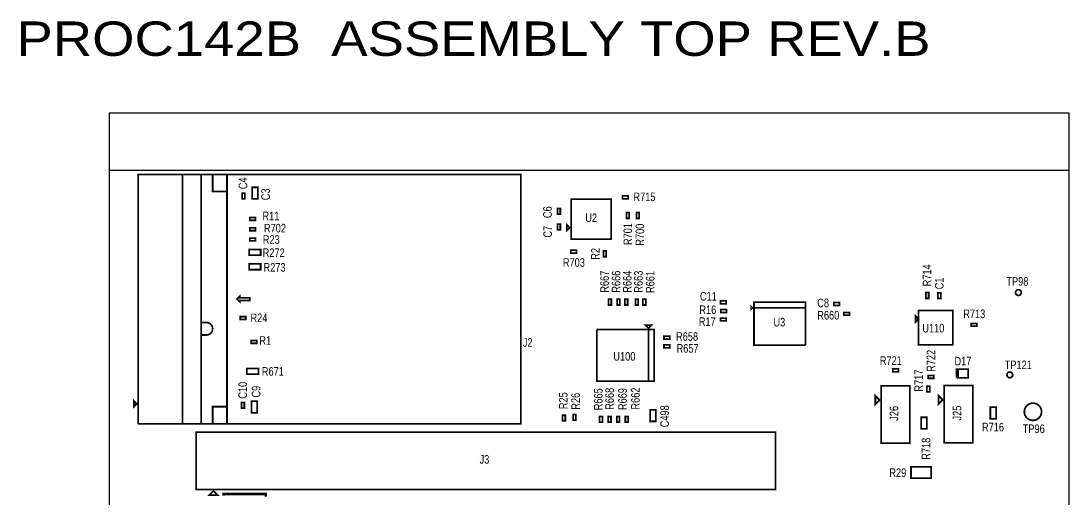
# Model space of a CAD drawing. Extents: x -19 to 106, y -45 to 160.
# Drawn here: x -11.6 to 81.2, y 117.2 to 159.5 of the extents above; entities that cross this region are included whole.
import ezdxf
from ezdxf.enums import TextEntityAlignment as Align

# ---------------------------------------------------------------- set-up
doc = ezdxf.new("R2010")
doc.units = 0
for name, color, linetype in [('BG_OUTLINE', 95, 'CONTINUOUS'), ('PG_ASSEMBLY_TOP', 120, 'CONTINUOUS'), ('RD_ASSEMBLY_TOP', 120, 'CONTINUOUS')]:
    doc.layers.add(name, color=color, linetype=linetype)

msp = doc.modelspace()

# ---------------------------------------------------------------- linework, layer by layer
at = {"layer": 'BG_OUTLINE'}
msp.add_lwpolyline([(81.190084, 146.286728), (81.190084, 151.366728), (-3.809746, 151.366728), (-3.809746, 146.286728)], dxfattribs=at)
msp.add_lwpolyline([(-3.809746, -3.81), (81.190084, -3.81), (81.190084, 146.286728), (-3.809746, 146.286728)], close=True, dxfattribs=at)
at = {"layer": 'PG_ASSEMBLY_TOP', "const_width": 0.1524}
for points in [[(4.3307, 145.951956), (4.3307, 132.82803), (4.79679, 132.82803, -0.41423), (5.3467, 132.277866, -0.414116), (4.79679, 131.727956), (4.3307, 131.727956), (4.3307, 123.853956), (-1.2573, 123.853956)], [(76.962, 135.4836, 1), (76.454, 135.4836, 1), (76.962, 135.4836)], [(76.2, 128.1938, 1), (75.692, 128.1938, 1), (76.2, 128.1938)], [(78.75397, 124.92736, 1), (77.22997, 124.92736, 1), (78.75397, 124.92736)]]:
    msp.add_lwpolyline(points, format="xyb", dxfattribs=at)
at = {"layer": 'PG_ASSEMBLY_TOP'}
for points, const_width in [([(-1.2573, 123.853956), (-1.2573, 145.951956), (5.3467, 145.951956), (5.3467, 144.427956), (6.6167, 144.427956), (6.6167, 125.377956), (5.3467, 125.377956), (5.3467, 123.853956), (4.3307, 123.853956), (4.3307, 145.951956)], 0.1524), ([(6.6167, 145.951956), (6.6167, 123.853956), (2.6797, 123.853956)], 0.1524), ([(2.6797, 123.853956), (2.6797, 145.951956), (32.6517, 145.951956), (32.6517, 123.853956), (6.6167, 123.853956), (6.6167, 145.951956)], 0.1524), ([(9.3472, 143.7894), (9.3472, 144.8054), (8.8392, 144.8054), (8.8392, 143.7894), (9.3472, 143.7894)], 0.1524), ([(7.9502, 144.2974), (7.9502, 143.7894), (8.2042, 143.7894), (8.2042, 144.2974), (7.9502, 144.2974)], 0.1524), ([(41.64584, 143.790416), (42.15384, 143.790416), (42.15384, 144.044416), (41.64584, 144.044416), (41.64584, 143.790416)], 0.1524), ([(36.14039, 142.424404), (36.14039, 142.932404), (35.88639, 142.932404), (35.88639, 142.424404), (36.14039, 142.424404)], 0.1524), ([(37.09162, 140.211302), (40.64762, 140.211302), (40.64762, 143.767302), (37.09162, 143.767302), (37.09162, 140.211302)], 0.1524), ([(8.629142, 141.8844), (9.137142, 141.8844), (9.137142, 142.1384), (8.629142, 142.1384), (8.629142, 141.8844)], 0.1524), ([(42.24274, 142.061692), (42.24274, 142.569692), (41.98874, 142.569692), (41.98874, 142.061692), (42.24274, 142.061692)], 0.1524), ([(42.87774, 142.569692), (42.87774, 142.061692), (43.13174, 142.061692), (43.13174, 142.569692), (42.87774, 142.569692)], 0.1524), ([(9.137142, 141.224), (8.629142, 141.224), (8.629142, 140.97), (9.137142, 140.97), (9.137142, 141.224)], 0.1524), ([(35.88639, 141.5542), (35.88639, 141.0462), (36.14039, 141.0462), (36.14039, 141.5542), (35.88639, 141.5542)], 0.1524), ([(36.96462, 141.227302), (36.71062, 141.481302), (36.71062, 140.973302), (36.96462, 141.227302)], 0.1524), ([(9.137142, 140.3096), (8.629142, 140.3096), (8.629142, 140.0556), (9.137142, 140.0556), (9.137142, 140.3096)], 0.1524), ([(8.5852, 138.7856), (9.6012, 138.7856), (9.6012, 139.2936), (8.5852, 139.2936), (8.5852, 138.7856)], 0.1524), ([(37.577522, 139.229084), (37.069522, 139.229084), (37.069522, 138.975084), (37.577522, 138.975084), (37.577522, 139.229084)], 0.1524), ([(40.20693, 138.66368), (40.20693, 139.17168), (39.95293, 139.17168), (39.95293, 138.66368), (40.20693, 138.66368)], 0.1524), ([(9.6012, 138.0236), (8.5852, 138.0236), (8.5852, 137.5156), (9.6012, 137.5156), (9.6012, 138.0236)], 0.1524), ([(68.503292, 135.4836), (68.503292, 134.9756), (68.757292, 134.9756), (68.757292, 135.4836), (68.503292, 135.4836)], 0.1524), ([(69.5706, 135.4582), (69.5706, 134.9502), (69.8246, 134.9502), (69.8246, 135.4582), (69.5706, 135.4582)], 0.1524), ([(7.5057, 134.902956), (7.7597, 134.648956), (7.7597, 134.775956), (8.6487, 134.775956), (8.6487, 135.029956), (7.7597, 135.029956), (7.7597, 135.156956), (7.5057, 134.902956)], 0.1524), ([(40.3987, 134.89051), (40.3987, 134.38251), (40.6527, 134.38251), (40.6527, 134.89051), (40.3987, 134.89051)], 0.1524), ([(41.1607, 134.89051), (41.1607, 134.38251), (41.4147, 134.38251), (41.4147, 134.89051), (41.1607, 134.89051)], 0.1524), ([(41.8465, 134.89051), (41.8465, 134.38251), (42.1005, 134.38251), (42.1005, 134.89051), (41.8465, 134.89051)], 0.1524), ([(43.0403, 134.38251), (43.0403, 134.89051), (42.7863, 134.89051), (42.7863, 134.38251), (43.0403, 134.38251)], 0.1524), ([(43.4467, 134.89051), (43.4467, 134.38251), (43.7007, 134.38251), (43.7007, 134.89051), (43.4467, 134.89051)], 0.1524), ([(50.3174, 134.493), (50.8254, 134.493), (50.8254, 134.747), (50.3174, 134.747), (50.3174, 134.493)], 0.1524), ([(57.8612, 130.8354), (57.8612, 134.6454), (53.2892, 134.6454), (53.2892, 134.1374), (57.8612, 134.1374)], 0.1524), ([(60.8584, 134.5946), (60.3504, 134.5946), (60.3504, 134.3406), (60.8584, 134.3406), (60.8584, 134.5946)], 0.1524), ([(50.3428, 133.731), (50.8508, 133.731), (50.8508, 133.985), (50.3428, 133.985), (50.3428, 133.731)], 0.1524), ([(53.1622, 134.1374), (53.0352, 134.2644), (53.0352, 134.0104), (53.1622, 134.1374)], 0.1524), ([(57.8612, 134.1374), (53.2892, 134.1374), (53.2892, 130.8354), (57.8612, 130.8354)], 0.1524), ([(61.2394, 133.477), (61.7474, 133.477), (61.7474, 133.731), (61.2394, 133.731), (61.2394, 133.477)], 0.1524), ([(67.856354, 130.856228), (70.904354, 130.856228), (70.904354, 133.904228), (67.856354, 133.904228), (67.856354, 130.856228)], 0.1524), ([(7.7724, 133.096), (8.2804, 133.096), (8.2804, 133.35), (7.7724, 133.35), (7.7724, 133.096)], 0.1524), ([(50.8254, 133.223), (50.3174, 133.223), (50.3174, 132.969), (50.8254, 132.969), (50.8254, 133.223)], 0.1524), ([(67.602354, 133.396228), (67.602354, 132.888228), (67.856354, 133.142228), (67.602354, 133.396228)], 0.1524), ([(72.517, 132.503164), (73.025, 132.503164), (73.025, 132.757164), (72.517, 132.757164), (72.517, 132.503164)], 0.1524), ([(43.942, 127.635), (43.942, 132.207), (39.37, 132.207)], 0.1524), ([(39.37, 132.207), (39.37, 127.635), (44.45, 127.635), (44.45, 132.207), (43.942, 132.207), (43.942, 127.635)], 0.1524), ([(43.942, 132.334), (44.196, 132.588), (43.688, 132.588), (43.942, 132.334)], 0.1524), ([(8.763, 130.9878), (9.271, 130.9878), (9.271, 131.2418), (8.763, 131.2418), (8.763, 130.9878)], 0.1524), ([(45.825156, 131.612386), (45.317156, 131.612386), (45.317156, 131.358386), (45.825156, 131.358386), (45.825156, 131.612386)], 0.1524), ([(45.317156, 130.596386), (45.825156, 130.596386), (45.825156, 130.850386), (45.317156, 130.850386), (45.317156, 130.596386)], 0.1524), ([(8.380476, 128.24714), (9.396476, 128.24714), (9.396476, 128.75514), (8.380476, 128.75514), (8.380476, 128.24714)], 0.1524), ([(65.582292, 128.4732), (66.090292, 128.4732), (66.090292, 128.7272), (65.582292, 128.7272), (65.582292, 128.4732)], 0.1524), ([(68.706492, 127.889), (69.214492, 127.889), (69.214492, 128.143), (68.706492, 128.143), (68.706492, 127.889)], 0.1524), ([(71.231506, 127.9398), (72.247506, 127.9398), (72.247506, 128.7018), (71.358506, 128.7018), (71.358506, 127.9398)], 0.1524), ([(71.358506, 127.9398), (71.358506, 128.7018), (71.231506, 128.7018), (71.231506, 127.9398)], 0.1524), ([(67.0814, 122.1486), (67.0814, 127.2286), (64.5414, 127.2286), (64.5414, 122.1486), (67.0814, 122.1486)], 0.1524), ([(68.6054, 127.2032), (68.6054, 126.6952), (68.8594, 126.6952), (68.8594, 127.2032), (68.6054, 127.2032)], 0.1524), ([(72.6694, 122.174), (72.6694, 127.254), (70.1294, 127.254), (70.1294, 122.174), (72.6694, 122.174)], 0.1524), ([(64.4144, 125.9586), (64.0334, 125.5776), (64.0334, 126.3396), (64.4144, 125.9586)], 0.1524), ([(70.0024, 125.984), (69.6214, 125.603), (69.6214, 126.365), (70.0024, 125.984)], 0.1524), ([(-1.3843, 125.631956), (-1.6383, 125.377956), (-1.6383, 125.885956), (-1.3843, 125.631956)], 0.1524), ([(8.1534, 125.2474), (8.1534, 125.7554), (7.8994, 125.7554), (7.8994, 125.2474), (8.1534, 125.2474)], 0.1524), ([(8.7884, 125.857), (8.7884, 124.841), (9.2964, 124.841), (9.2964, 125.857), (8.7884, 125.857)], 0.1524), ([(74.2188, 125.3236), (74.2188, 124.3076), (74.7268, 124.3076), (74.7268, 125.3236), (74.2188, 125.3236)], 0.1524), ([(36.328858, 124.635768), (36.328858, 124.127768), (36.582858, 124.127768), (36.582858, 124.635768), (36.328858, 124.635768)], 0.1524), ([(37.268658, 124.686568), (37.268658, 124.178568), (37.522658, 124.178568), (37.522658, 124.686568), (37.268658, 124.686568)], 0.1524), ([(39.863014, 123.998482), (39.863014, 124.506482), (39.609014, 124.506482), (39.609014, 123.998482), (39.863014, 123.998482)], 0.1524), ([(40.625014, 123.998482), (40.625014, 124.506482), (40.371014, 124.506482), (40.371014, 123.998482), (40.625014, 123.998482)], 0.1524), ([(41.387014, 123.998482), (41.387014, 124.506482), (41.133014, 124.506482), (41.133014, 123.998482), (41.387014, 123.998482)], 0.1524), ([(42.149014, 123.998482), (42.149014, 124.506482), (41.895014, 124.506482), (41.895014, 123.998482), (42.149014, 123.998482)], 0.1524), ([(44.605448, 124.078492), (44.605448, 125.094492), (44.097448, 125.094492), (44.097448, 124.078492), (44.605448, 124.078492)], 0.1524), ([(68.0974, 124.4346), (68.0974, 123.4186), (68.6054, 123.4186), (68.6054, 124.4346), (68.0974, 124.4346)], 0.1524), ([(3.893058, 118.04396), (55.201058, 118.04396), (55.201058, 123.12396), (3.893058, 123.12396), (3.893058, 118.04396)], 0.1524), ([(68.973192, 120.05056), (67.195192, 120.05056), (67.195192, 119.03456), (68.973192, 119.03456), (68.973192, 120.05056)], 0.1524), ([(5.417058, 117.91696), (5.036058, 117.53596), (5.798058, 117.53596), (5.417058, 117.91696)], 0.1524), ([(6.3246, 117.5004), (6.3246, 117.6528), (10.0584, 117.6528), (10.0584, 117.3988)], 0.2286)]:
    msp.add_lwpolyline(points, dxfattribs=dict(at, const_width=const_width))

# ---------------------------------------------------------------- texts
at = {"layer": 'PG_ASSEMBLY_TOP', "width": 1.183333}
msp.add_text('PROC142B  ASSEMBLY TOP REV.B', height=3.048, dxfattribs=at).set_placement((-12.02563, 156.44876))
at = {"layer": 'RD_ASSEMBLY_TOP', "width": 0.8}
for s, p in [('C4', (8.4074, 145.161)), ('C6', (35.37839, 142.602204)), ('C7', (35.397186, 140.87856)), ('R701', (42.4942, 140.6652)), ('R700', (43.561, 140.6144)), ('R2', (39.624, 138.9126)), ('R667', (40.4368, 136.4488)), ('R666', (41.4528, 136.4488)), ('R664', (42.4434, 136.4488)), ('R663', (43.434, 136.4488)), ('R714', (68.9864, 137.0076)), ('R661', (44.4754, 136.4234)), ('C1', (70.0786, 136.2964)), ('R722', (69.342, 129.4384)), ('R717', (68.2498, 127.6858)), ('C10', (8.387842, 126.832106)), ('R25', (36.7792, 125.9078)), ('R26', (37.8714, 125.857)), ('R665', (39.878, 126.0348)), ('R668', (40.883078, 126.074932)), ('R669', (42.026078, 126.05131)), ('R662', (43.169586, 126.098554))]:
    msp.add_text(s, height=0.762, rotation=90, dxfattribs=at).set_placement(p, align=Align.CENTER)
for s, p in [('C3', (10.414, 143.6624)), ('C9', (9.5758, 126.1872)), ('C498', (45.755052, 123.551188)), ('J26', (66.0654, 124.1298)), ('J25', (71.6534, 124.1552)), ('R718', (68.9102, 120.6754))]:
    msp.add_text(s, height=0.762, rotation=90, dxfattribs=at).set_placement(p)
for s, p in [('R715', (43.5864, 143.5862)), ('R11', (10.50417, 141.88694)), ('U2', (38.86962, 141.735302)), ('R702', (10.864342, 140.80998)), ('R23', (10.541, 139.8016)), ('R703', (37.338, 137.7696)), ('C11', (49.2506, 134.7724)), ('C8', (59.4106, 134.1882)), ('R16', (49.1998, 133.5786)), ('R660', (59.8678, 133.096)), ('R713', (72.7964, 133.223)), ('R24', (9.4488, 132.8674)), ('R17', (49.149, 132.5372)), ('R658', (47.361856, 131.212082)), ('R1', (10.0076, 130.8608)), ('R657', (47.408084, 130.160268)), ('U100', (41.811702, 129.457196)), ('R721', (65.404492, 129.0828))]:
    msp.add_text(s, height=0.762, dxfattribs=at).set_placement(p, align=Align.CENTER)
for s, p in [('R272', (9.779, 138.6332)), ('R273', (9.8552, 137.3378)), ('TP98', (75.6412, 136.0932)), ('U3', (55.0164, 132.4864)), ('U110', (68.199, 131.953)), ('J2', (32.8168, 130.683)), ('D17', (71.0438, 129.032)), ('TP121', (75.4888, 128.7018)), ('R671', (9.7028, 128.1176)), ('R716', (73.4822, 123.19)), ('TP96', (77.089, 123.0376)), ('J3', (28.988258, 120.32996)), ('R29', (65.278, 119.1514))]:
    msp.add_text(s, height=0.762, dxfattribs=at).set_placement(p)

doc.saveas('drawing.dxf')
